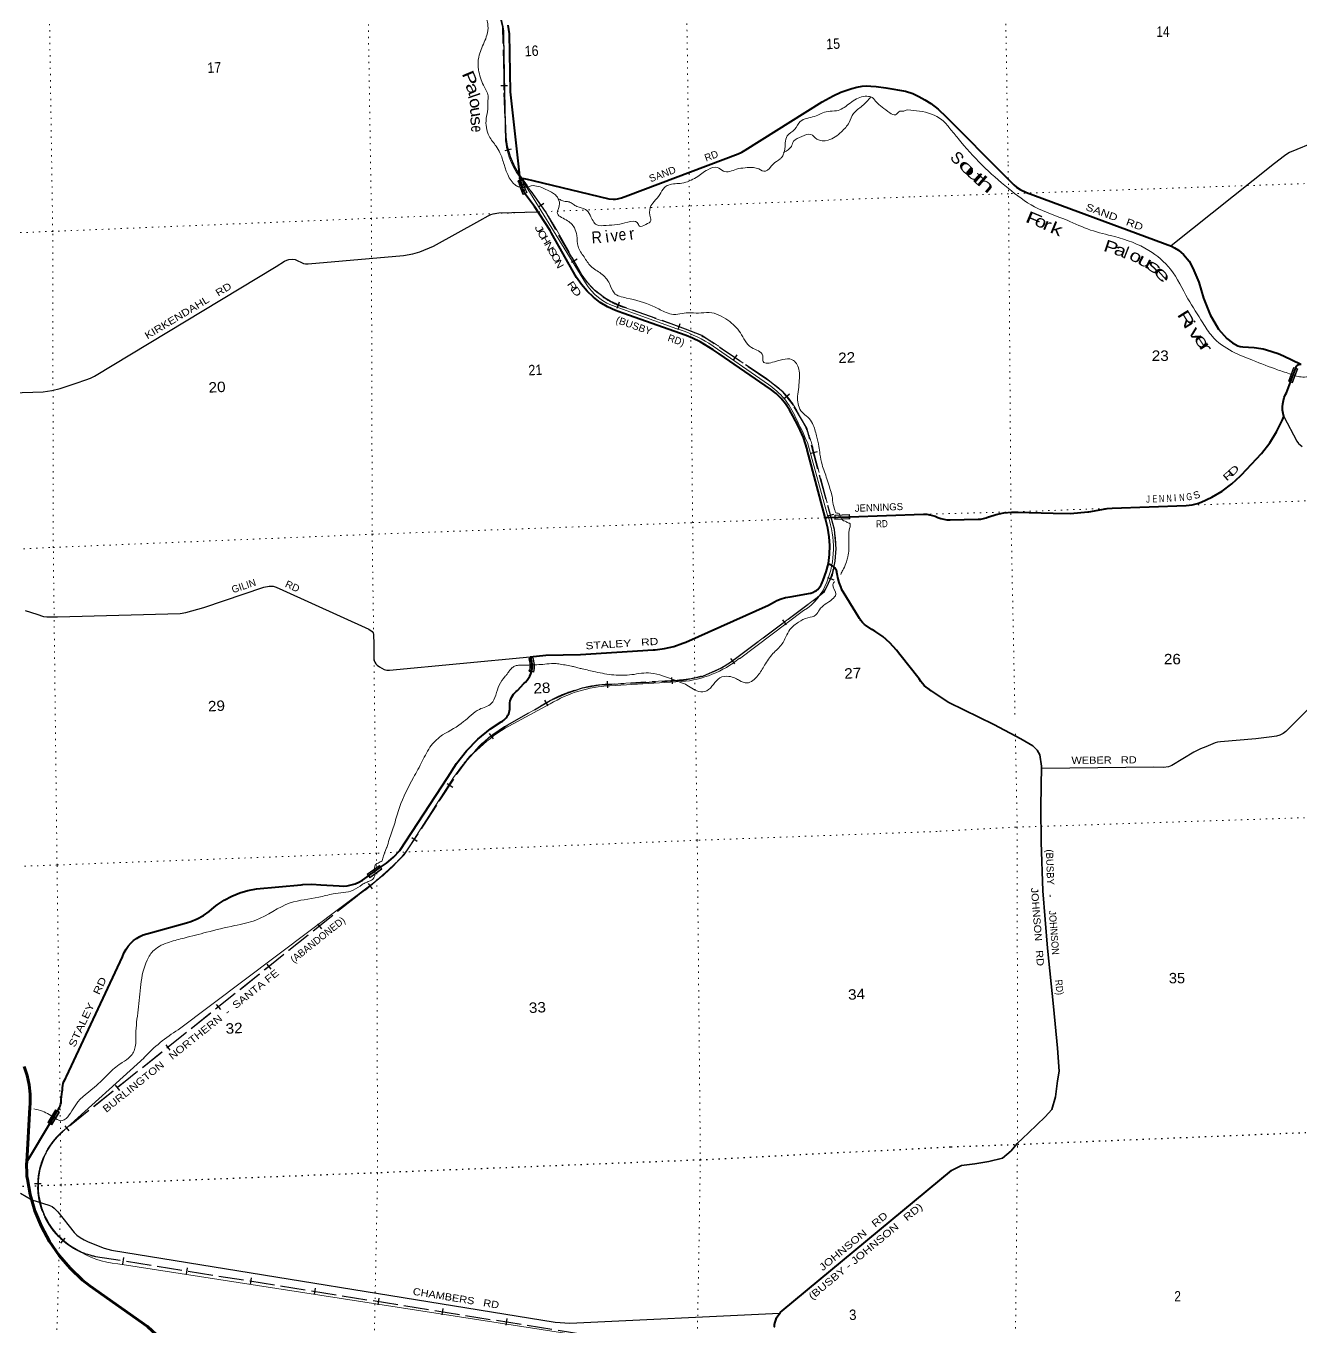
# Model space of a CAD drawing. Header units: feet. Extents: x 751810 to 1010326, y -353855 to -161247.
# Drawn here: x 960942 to 982381, y -295006 to -273133 of the extents above; entities that cross this region are included whole.
import ezdxf
from ezdxf.enums import TextEntityAlignment as Align

# ---------------------------------------------------------------- set-up
doc = ezdxf.new("R2010")
doc.units = ezdxf.units.FT
doc.header["$LTSCALE"] = 70
doc.header["$PDMODE"] = 32
doc.header["$PDSIZE"] = 35
doc.linetypes.add('DOTTED', pattern=[1.5, 0.3, -1.2])
doc.linetypes.add('LONG_DASHED', pattern=[7.5, 6, -1.5])
for name, color, linetype, lineweight in [('20', 7, 'Continuous', 70), ('26', 7, 'Continuous', 40), ('29', 7, 'Continuous', 25), ('34', 7, 'Continuous', 25), ('39', 7, 'Continuous', 13), ('6', 7, 'DOTTED', 25), ('61', 7, 'Continuous', 13), ('63', 7, 'Continuous', 25), ('7', 7, 'DOTTED', 13)]:
    doc.layers.add(name, color=color, linetype=linetype, lineweight=lineweight)
for name, color, linetype in [('27', 7, 'Continuous'), ('30', 7, 'Continuous'), ('41', 7, 'Continuous')]:
    doc.layers.add(name, color=color, linetype=linetype)

msp = doc.modelspace()

# ---------------------------------------------------------------- linework, layer by layer
at = {"layer": '20'}
for points in [[(960954.29, -292230.96), (961005.63, -291310.54), (961009.85, -291254.14), (961010.47, -291094.17), (960994.36, -290935.02), (960961.7, -290778.42), (960912.85, -290626.09)], [(963355.4, -295341.8), (962987.06, -294996.58), (962013.22, -294313.22), (961893.62, -294216.75), (961686.33, -294020.04), (961500.74, -293802.75), (961338.88, -293567.24), (961202.53, -293316.11), (961093.17, -293052.09), (961012.01, -292778.1), (960964.57, -292522.12), (960959.92, -292497.02), (960957.78, -292472.12), (960953.6, -292423.35), (960952.28, -292267.04), (960954.29, -292230.96)]]:
    msp.add_lwpolyline(points, dxfattribs=at)
at = {"layer": '26'}
for p, q in [((969422.18, -283737.01), (969422.26, -283737)), ((969422.26, -283737), (969422.25, -283736.98))]:
    msp.add_line(p, q, dxfattribs=at)
for points in [[(969253.57, -275700.38), (969245.98, -275649.6), (969242.31, -275625.09), (969239.54, -275599.6), (969091.44, -274237.17), (969072.58, -273264.35), (969050.13, -273117.93)], [(969253.57, -275700.38), (969288.9, -275696.12), (969315.18, -275698.84), (969369.55, -275707), (969466.05, -275728.76), (970743.7, -276037.48), (970813.11, -276046.12), (970852.98, -276044.31), (970885.49, -276039.09), (970956.29, -276022.55), (971064.21, -275983.85), (972914.71, -275283.75), (972976.18, -275255.43), (973033.38, -275219.49), (974330.88, -274408.31), (974516.73, -274304.75), (974640.84, -274247.13), (974729.65, -274214.48), (974827.52, -274183.66), (974910.89, -274161.89), (975005.13, -274145.57), (975078.88, -274140.58), (975146.5, -274141.94), (975236.77, -274149.95), (975400.87, -274171.26), (975732.3, -274230.01)], [(975732.3, -274230.01), (975853.47, -274270.07), (975954.04, -274315.21), (976054.39, -274371.5), (976154.83, -274436.25), (976280.65, -274530.89), (976414.6, -274659.48), (977404.75, -275656.91), (977552.4, -275805.46), (977596.59, -275840.41), (977661.76, -275883.88), (977765.31, -275932.19), (980201.94, -276836.15), (980255.64, -276861.94), (980320.81, -276901.79), (980367.87, -276938.01), (980405.21, -276975.18), (980498.2, -277086.53), (980564.92, -277201.66), (980665.1, -277439.77), (980744.14, -277708.55), (980855.36, -277986.5), (980991.58, -278229.66), (981133.46, -278386.39), (981227.67, -278459.44), (981320.35, -278509.81), (981360.71, -278521.03), (981405.06, -278528.27), (981596.53, -278540.54), (981705.54, -278553.63), (981746.26, -278562.69), (981803.29, -278578.98), (981998.78, -278640.56), (982089.28, -278676.79), (982379.36, -278816.47)], [(969258.7, -275732.37), (969257.46, -275726.38), (969253.57, -275700.38)], [(969339.59, -275967.05), (969314.16, -275911.22), (969293.47, -275856.64), (969277.49, -275806.76), (969258.7, -275732.37)], [(974377.52, -281397.98), (974078.62, -280259.58), (974076, -280249.21), (974015.07, -280053.92), (973934.06, -279866.07), (973833.86, -279687.72), (973780.65, -279586.65), (973714.72, -279487.57), (973638.78, -279395.93), (973553.69, -279312.72), (973460.36, -279238.87), (972597.48, -278646.75), (972498.78, -278577.17), (972277.56, -278445.41), (972146.92, -278382.39), (972043.78, -278337.51), (970978.31, -277962.57), (970854.03, -277917.86), (970722.82, -277855.24), (970598.87, -277779.25), (970483.54, -277690.73), (970378.1, -277590.63), (970283.71, -277480.06), (970201.38, -277360.23), (969779.32, -276613.81), (969755.12, -276571.24), (969494.45, -276168.7), (969474.95, -276145.81), (969339.96, -275966.87)], [(982205.67, -279119.2), (982308.24, -278851.1), (982317.62, -278838.59), (982332.74, -278828.94), (982354.3, -278820.71), (982379.36, -278816.47), (982382.98, -278817.07)], [(976035.74, -281341.62), (976088.87, -281342.91), (976137.08, -281349.16), (976184.38, -281360.41), (976230.24, -281376.55), (976274.16, -281397.4), (976323.73, -281414.71), (976374.84, -281426.74), (976426.93, -281433.36), (976433.87, -281433.65), (976459.03, -281434.72), (976483.87, -281434.21), (976951.72, -281424.57), (976996.94, -281422.27), (977041.66, -281415.26), (977085.41, -281403.61), (977127.7, -281387.45), (977135.08, -281384.1), (977257.67, -281345.07), (977383.66, -281319.07), (977511.69, -281306.38), (977606.28, -281305.63), (978215.24, -281323.07), (978507.2, -281327.32), (978798.01, -281301.03), (978814.76, -281298.58), (979033.59, -281259.53), (979120.65, -281245.08), (979206.16, -281239.83), (980453.26, -281194.75), (980548.97, -281181.82), (980642.8, -281158.96), (980700.16, -281139.69), (980882.42, -281055.35), (981054.87, -280952.42), (981215.62, -280832.03), (981362.9, -280695.5), (981379.93, -280677.74), (981719.18, -280318.03), (981855.17, -280142.85), (981972.11, -279954.42), (982068.71, -279754.8), (982091.81, -279697.6), (982079.27, -279645.18), (982072.27, -279591.75), (982070.9, -279537.87), (982075.16, -279484.15), (982085.02, -279431.16), (982100.37, -279379.5), (982121.03, -279329.72), (982136.63, -279299.66), (982205.67, -279119.2)], [(969422.26, -283737), (969684.13, -283708.17), (970268.71, -283699.87), (971487.19, -283622.49), (971522.52, -283620.32), (971680.67, -283600.38), (971835.87, -283564.03), (971986.41, -283511.65), (972039.87, -283491.18), (973430.02, -282870.45), (973530.94, -282812.41), (973567.64, -282793.77), (973640.33, -282763.88), (973715.75, -282741.75), (973793.06, -282727.62), (974135.75, -282667), (974139.15, -282666.24), (974165.05, -282658.88), (974190.03, -282648.86), (974213.84, -282636.28), (974236.19, -282621.27), (974256.86, -282604.02), (974275.61, -282584.69), (974292.24, -282563.52), (974306.56, -282540.72), (974318.42, -282516.55), (974347.39, -282452.56), (974398.4, -282312.08), (974434.43, -282167.03), (974455.11, -282019.01), (974460.2, -281869.64), (974449.66, -281720.55), (974423.58, -281573.39), (974377.52, -281397.98)], [(974377.52, -281397.98), (974409.76, -281396.88), (974790.85, -281383.91), (976035.74, -281341.62)], [(976162.38, -284309.65), (976112.11, -284273.65), (976079.4, -284249.33), (976045.75, -284220.34), (976016.78, -284188.54), (975990.61, -284154.87), (975961.52, -284111.45), (975635.99, -283698.51), (975578.4, -283624.49), (975469.28, -283505.96), (975348.37, -283399.48), (975216.99, -283306.23), (975164.23, -283277.64), (975056.67, -283208.17), (975039.14, -283193.51), (975007.95, -283162.91), (974980.13, -283129.21), (974972.56, -283117.8), (974955.91, -283092.68), (974940.83, -283067.8), (974657.11, -282599.67), (974646.71, -282575.94), (974615.98, -282490.59), (974594.34, -282402.49), (974587.31, -282371.74), (974581.57, -282346.66), (974578.87, -282321.74), (974575.22, -282305.65), (974569.45, -282288.68), (974561.94, -282272.41), (974552.77, -282257.02), (974542.04, -282242.66), (974529.87, -282229.51), (974516.39, -282217.7), (974501.75, -282207.37), (974486.11, -282198.62), (974469.64, -282191.56), (974452.53, -282186.25), (974434.95, -282182.77)], [(969441.07, -283987.09), (969451.46, -283939.58), (969454.28, -283868.06), (969446.76, -283812.53), (969422.26, -283737)], [(966919.13, -287264.71), (967002.63, -287205.79), (967119.7, -287106.82), (967225.78, -286996.16), (968036.49, -285761.02), (968181.69, -285532.5), (968350.84, -285319.19), (968541.37, -285124.73), (968751.18, -284951.26), (968932.25, -284829.73), (968952.97, -284818.56), (968975.58, -284803.36), (968996.48, -284785.88), (969015.44, -284766.31), (969032.25, -284744.86), (969046.72, -284721.77), (969058.7, -284697.3), (969068.06, -284671.71), (969074.69, -284645.28), (969078.53, -284618.31), (969078.61, -284616.08), (969079.52, -284590.99), (969077.65, -284566.08), (969077.2, -284542.64), (969079.88, -284511.46), (969085.8, -284480.73), (969094.9, -284450.79), (969107.08, -284421.96), (969122.21, -284394.57), (969140.12, -284368.91), (969160.61, -284345.25), (969183.46, -284323.87), (969208.42, -284305), (969315.38, -284189.09), (969341.53, -284164.61), (969368.68, -284133.68), (969392.45, -284100.09), (969412.58, -284064.19), (969428.84, -284026.39), (969441.07, -283987.09)], [(961468.62, -291373.13), (961341.02, -291585.95), (961473.37, -291365.51), (961490.09, -291342.79), (961504.34, -291318.45), (961515.96, -291292.75), (961524.84, -291265.97), (961530.87, -291238.42), (961533.98, -291210.38), (961534.15, -291182.18), (961551.37, -291047.16), (961554.57, -291022.07), (961554.96, -290997.16), (961555.22, -290984.27), (961559.67, -290948.96), (961567.78, -290914.3), (961579.48, -290880.69), (961594.62, -290848.47), (961597.92, -290843.02), (961613.01, -290818.09), (961624.71, -290793.02), (962562.07, -288785.05), (962568.62, -288766.44), (962593.73, -288708.2), (962624.79, -288652.9), (962661.46, -288601.15), (962703.34, -288553.52), (962749.97, -288510.53), (962800.83, -288472.65), (962855.38, -288440.29), (962913.01, -288413.81), (962973.09, -288393.5), (963034.97, -288379.58), (963638.05, -288213.37), (963715.52, -288188.84), (963822.53, -288144.14), (963924.29, -288088.51), (964019.67, -288022.54), (964107.63, -287946.96), (964155.82, -287908.81), (964275.23, -287828.01), (964402.43, -287760.13), (964536.03, -287705.92), (964674.56, -287665.98), (964816.51, -287640.73), (965568.94, -287569.92), (965599.21, -287566.73), (965750, -287560.41), (965900.63, -287569.89), (966209.22, -287591.12), (966274.38, -287592.51), (966342.58, -287586.99), (966409.83, -287574.37), (966475.39, -287554.79), (966538.55, -287528.47), (966598.61, -287495.69), (966919.13, -287264.71)], [(960954.29, -292230.96), (960981.71, -292185.23), (961341.02, -291585.95)], [(973525.29, -295007.45), (973525.47, -295002.32), (973529.07, -294963.85), (973536.68, -294925.96), (973548.2, -294889.08), (973563.52, -294853.61), (973582.46, -294819.93), (973604.82, -294788.41), (973630.35, -294759.41), (973658.77, -294733.23), (976506.45, -292373.84)]]:
    msp.add_lwpolyline(points, dxfattribs=at)
at = {"layer": '26', "lineweight": 35}
msp.add_lwpolyline([(976506.45, -292373.84), (976670.7, -292292.36), (976894.54, -292263.86), (977129.95, -292224.78), (977362.58, -292169.76), (977507.42, -292042.49), (977610.31, -291921.21), (977796.93, -291741.79), (978077.91, -291473.61), (978192.66, -291347.75), (978255.12, -291135.94), (978288.89, -290869.23), (978315.31, -290703.3), (978287.37, -290320.94), (978222.29, -289616.93), (978116.27, -288639.63), (978040.82, -287670.94), (978012.8, -286856.72), (978008.94, -286258.3), (978019.29, -285576.87), (977992.42, -285389.3), (977942.34, -285305.48), (977874.59, -285234.09), (977672.17, -285118.98), (977216.44, -284875.03), (976457.42, -284508.63), (976162.38, -284309.65)], dxfattribs=at)
at = {"layer": '29'}
for points in [[(991629.57, -264954.07), (991533.72, -265091.05), (991518.69, -265125.23), (991506.43, -265172.75), (991501.33, -265349.02), (991464.5, -267230.99), (991448.98, -267322.35), (991424.39, -267387.98), (991357.12, -267526.46), (991217.36, -267737.58), (991153.84, -267817.28), (991055.87, -267915.8), (982875.79, -274950.16), (982827.16, -274989.71), (982653.21, -275071.48), (982187.32, -275261.19), (982160.38, -275276.82), (982101.7, -275313.54), (981937.77, -275443.89), (980198.87, -276827.22)], [(955613.57, -279464.86), (961228.2, -279281.92), (961373.65, -279261.83), (961518.52, -279226.21), (961785.26, -279137.61), (961947.09, -279082.52), (962026.73, -279054.62), (962094.43, -279018.76), (965151.33, -277176.42), (965288.14, -277086.19), (965325.98, -277068.26), (965362.55, -277058.43), (965415.58, -277050.33), (965467.34, -277058.3), (965610.7, -277126.04), (965644.55, -277132.02), (965684.78, -277129.24), (967291.32, -276991.41), (967448.48, -276964.67), (967563.97, -276928.8), (967795.51, -276831.6), (968572.16, -276402.87), (968712.82, -276323.14), (968758.62, -276301.22), (968798.44, -276289.27), (968894.02, -276275.32), (969551.18, -276256.3)], [(982091.81, -279697.6), (982313.42, -280115.48), (982342.11, -280149.67), (982366.71, -280174.28), (982399.5, -280201.62)], [(960930.29, -282958.67), (961121.68, -283019.66), (961238.64, -283059.05), (961292.31, -283065.61), (961471.01, -283069.18), (963534.44, -283011.24), (963628.17, -282995.39), (963931.12, -282909.08), (964942.57, -282569.29), (965031.79, -282549), (965099.49, -282549), (965151.26, -282568.93), (965261.7, -282616.24), (966706.23, -283272.21), (966760.12, -283312.1), (966778.04, -283336.01), (966786, -283363.9), (966789.98, -283527.28), (966789.98, -283770.35), (966797.95, -283800.24), (966810.16, -283829.42), (966825.82, -283858.02), (966847.73, -283879.93), (966888, -283907.76), (966965.2, -283953.65), (967007.02, -283963.61), (967056.99, -283961.79), (969422.26, -283737)], [(982818.99, -284299.51), (982127.87, -284992.69), (982079.76, -285026.56), (982025.11, -285053.91), (981967.72, -285070.31), (981889.66, -285082.81), (981622.61, -285118.39), (981027.14, -285166.68), (980975.72, -285171.49), (980937.46, -285185.16), (980782.63, -285251.12), (980694.25, -285286.34), (980580.66, -285343.39), (980210.55, -285565.25), (980153.73, -285589.12), (980071.18, -285600.8), (979905.27, -285595.75), (978024.64, -285614.24)], [(960850.29, -292754.31), (961038.34, -292866.99)], [(961038.34, -292866.99), (961325.3, -292957.25), (961381.05, -292983.15), (961412.91, -293009.05), (961474.83, -293072.9), (961753.44, -293415.82), (961797.2, -293463.32), (961854.95, -293503.17), (961922.65, -293543.02), (961987.36, -293572.82), (962257.16, -293678.5), (962381.06, -293714.27), (969839.53, -294923.75), (970084.83, -294941.02), (973611.27, -294772.59)]]:
    msp.add_lwpolyline(points, dxfattribs=at)
at = {"layer": '29', "linetype": 'DOTTED', "lineweight": 100}
msp.add_arc((970120.55, -275565.95), 878.81, 187.86221, 206.02662, dxfattribs=at)
at = {"layer": '34', "lineweight": 13}
for p, q in [((968979.27, -273297.43), (969003.52, -274889.36)), ((969292.61, -275732.74), (970307.38, -277377.89)), ((970785.52, -277828.91), (971886.53, -278221.67)), ((972423.65, -278465.72), (973426.87, -279161.23)), ((974080.32, -280136.29), (974427.78, -281379.31)), ((974015.61, -282960.62), (972937.11, -283770.2)), ((971966.17, -284156.16), (970758.95, -284225.13)), ((969757.07, -284531.85), (968999.79, -284936.34)), ((968128.99, -285766.67), (967381.01, -286944.13)), ((966830.17, -287503.99), (963502.97, -290010.28)), ((962926.78, -290478.65), (961577.73, -291705.56)), ((962484.88, -293943.04), (972276.35, -295463.43))]:
    msp.add_line(p, q, dxfattribs=at)
at = {"layer": '34', "linetype": 'LONG_DASHED', "lineweight": 13}
for p, q in [((969259.21, -275668.85), (969575.43, -276110.03)), ((969866.37, -276564.59), (970288.43, -277311.01)), ((971011.5, -277868.24), (972076.97, -278243.18)), ((972654.06, -278564.3), (973516.94, -279156.42)), ((974175.34, -280234.18), (974520.3, -281547.99)), ((974290.37, -282706.97), (972803.31, -283818.16)), ((971889.68, -284130.32), (970680.92, -284201.18)), ((968120.09, -285815.89), (967309.38, -287051.03)), ((966506.76, -287757.82), (961553.58, -291719.09)), ((962112.03, -293823.65), (972296.2, -295447.67))]:
    msp.add_line(p, q, dxfattribs=at)
for points in [[(968972.58, -273264.92), (968978.25, -274258), (968998.72, -274771.65)], [(969561.92, -284589.76), (968987.98, -284912.76), (968806.91, -285034.29)]]:
    msp.add_lwpolyline(points, dxfattribs=at)
at = {"layer": '34', "lineweight": 13}
for centre, radius, start, end in [((967958.88, -273309.37), 1020.47, 0.67062, 67.61725), ((970211.12, -274946.66), 1208.96, 177.28337, 220.55755), ((971180.74, -276930.97), 981.07, 207.09999, 246.2437), ((971042.55, -280792.25), 2705.59, 59.30527, 71.82374), ((972744.05, -280184.45), 1230.13, 22.50745, 56.28376), ((969896.57, -281855.45), 4523.19, 22.33844, 28.26416), ((972955.65, -281907.58), 1563.44, 338.33789, 19.67036), ((973508.14, -282148.49), 959.38, 301.93958, 339.48109), ((971812.23, -282371.44), 1791.35, 274.92994, 308.97298), ((970854.1, -286325.59), 2102.61, 92.59381, 121.44955), ((970571.68, -287456.62), 2970.3, 121.95153, 145.32284), ((965299.72, -285454.8), 2559.27, 306.72889, 324.41325), ((964913.94, -292342.86), 2726.13, 121.16949, 136.85817), ((962356.88, -292628.02), 1206.24, 130.11072, 183.46042), ((962368.94, -292628.78), 1218.23, 183.39041, 241.24606), ((962581.62, -292550.4), 1395.99, 235.20058, 266.02632)]:
    msp.add_arc(centre, radius, start, end, dxfattribs=at)
at = {"layer": '34', "linetype": 'LONG_DASHED', "lineweight": 13}
for centre, radius, start, end in [((967633.17, -273410.09), 1346.77, 5.78159, 47.65039), ((970481.68, -274827.5), 1484.01, 177.84292, 214.53698), ((965784.32, -278856.89), 4681.64, 29.31301, 35.92539), ((971385.8, -276634.73), 1288.96, 211.48888, 252.93955), ((971131.18, -280621.86), 2559.9, 53.41028, 68.22328), ((972802.42, -280166.18), 1237.02, 24.88568, 54.6438), ((972182.38, -280732.87), 2054.41, 14.01444, 32.32806), ((973032.58, -281895.74), 1527.86, 334.22849, 13.04739), ((973935.86, -282301.11), 538.88, 311.13623, 331.28414), ((971828.1, -282456.98), 1674.47, 272.10775, 305.61977), ((970857.76, -286515.91), 2321.48, 94.3687, 123.93108), ((970301.34, -287039.69), 2500.88, 126.58501, 150.55208), ((963073.78, -283050.26), 5826.35, 306.10135, 316.63316), ((962350.04, -292634.12), 1213.11, 131.03669, 258.68539)]:
    msp.add_arc(centre, radius, start, end, dxfattribs=at)
at = {"layer": '39'}
for p, q in [((975772.22, -274544.66), (975745, -274549.05)), ((973678.97, -275262.09), (973678.19, -275262.7))]:
    msp.add_line(p, q, dxfattribs=at)
for points in [[(969471.25, -275815.05), (969216.23, -275828.91), (968979.78, -275461.01), (968911.91, -275263.01), (968848.41, -275155.38), (968729.66, -274986.03), (968681, -274686.45), (968705.71, -274532.26), (968707.81, -274409.37), (968710.78, -274304.55), (968635.95, -274129.03), (968553.14, -273871.37), (968554.68, -273653.89), (968647.22, -273405.82), (968691.73, -273286.9), (968710.13, -273126.98), (968682.72, -273017.6), (968471.97, -272816.49), (968428.47, -272748.15), (968326.86, -272642.37), (968061.8, -272482.15), (967834.62, -272398.59), (967684.4, -272285.11), (967409.99, -272139.43), (967164.73, -272014.48), (967119.67, -271914.01), (967056.94, -271822.45), (966947.83, -271644.57), (966803.3, -271482.51), (966661.8, -271300.17), (966554.99, -271128.22), (966401.66, -270950.49), (966345.37, -270784.13), (966295.09, -270617.49), (966287.1, -270535.34), (966278.14, -270433.12), (966287.73, -270132.72), (966263.46, -269880.26), (966180.48, -269536.05), (966182.38, -269159.53), (966190, -268901.5), (966113.17, -268601.27), (966103.13, -268352.15), (966026.59, -268057.95), (965906.67, -267739.69), (965749.55, -267358.83), (965635.03, -267110.76), (965585.76, -266806.63), (965605.07, -266525.42), (965640.01, -266299.29), (965640.95, -266064.93)], [(975745, -274549.05), (975684.76, -274563.24), (975636.63, -274565.58), (975563.14, -274625.51), (975467.04, -274591.94), (975337.84, -274497.58), (975226.4, -274396.31), (975148.5, -274323.6), (975142.39, -274321.89), (975107.91, -274315.51), (974993.69, -274323.08), (974774.6, -274448.47), (974570.79, -274557.02), (974428.59, -274567.96), (974201.45, -274651.48), (973962.47, -274739.59), (973868.22, -274868.98), (973741, -274981.86), (973708.43, -275098.18), (973676.02, -275301.06), (973657.33, -275330.15), (973622.88, -275366.04), (973504.52, -275454.33), (973377.6, -275573.23), (973263.25, -275536.52)], [(975148.02, -274323.32), (975003.07, -274475.61), (974858.49, -274603.42), (974783.35, -274754.02), (974654.26, -274911.27), (974427.93, -275053.12), (974240.05, -275034.08), (974139.81, -274956.42), (973988.65, -274989.94), (973849.85, -275071.17), (973811.81, -275157.57), (973687.6, -275257.49)], [(975772.22, -274544.66), (975965.63, -274564.21), (976344, -274710.2), (976477.95, -274855.1), (976615.63, -275024.96), (977018.13, -275470.02), (977458.99, -275861.44), (977901.15, -276172.33), (978446.89, -276399.19), (978843.93, -276562.71), (979249.23, -276673.63), (979825.26, -276905.5), (980187.33, -277223.15), (980481.16, -277720.21), (980731.7, -278124.17), (980887.83, -278348.24), (981225.74, -278604.33), (981568.08, -278753.62), (981989.05, -278912.3), (982213.76, -278987.95)], [(973263.25, -275536.52), (973177.23, -275513.85), (973034.76, -275516.63), (972886.65, -275539.64), (972774.99, -275578.02), (972670.48, -275572.01), (972568.87, -275509.63), (972405.04, -275549.03), (972212.85, -275677.49), (971971.86, -275774.72), (971743.65, -275807.33), (971676.22, -275848.87), (971602.27, -275966.98), (971502.23, -276085.6), (971439.92, -276183.36), (971441.38, -276358.33), (971448.27, -276402.45), (971363.25, -276468.47), (971259.5, -276500.67), (971220.1, -276437.07), (971061.41, -276432.12), (970885.49, -276469.75), (970697.09, -276485.49), (970538.28, -276474.51), (970428.74, -276315.73), (970348.49, -276216.72), (970204.98, -276167.22), (970141.98, -276128.22), (970075, -276091.31), (970046.78, -276085.83), (969966.2, -276071.31), (969907.44, -276044.29), (969886.38, -276036.84)], [(969796.83, -275936.6), (969712.69, -275894.89), (969585.26, -275836.89), (969469.26, -275814.92)], [(969796.83, -275936.6), (969857.61, -275987.99), (969910.99, -276094.09), (969888.74, -276215.96), (969875.12, -276266.94), (970023.92, -276392.56), (970163.18, -276528.71), (970203.39, -276653.57), (970226.56, -276841.67), (970325.35, -277014.01), (970439.51, -277171.51), (970610.28, -277294.05), (970755.2, -277464.14), (970831.16, -277621.48), (971040.28, -277705.92), (971483.15, -277843.41), (971680.73, -277938.48), (971797.28, -277979.11), (972081.49, -277953.21), (972252.64, -277958.98), (972431.13, -277950.29), (972744.97, -278079.97), (972954.19, -278291.22), (973143.01, -278537.69), (973330.7, -278677.52), (973339.47, -278775.73), (973526.56, -278778.71), (973847.06, -278755.07), (973944.04, -278931.52), (973945.7, -279090.47), (973931.02, -279244.17), (973916.24, -279395.86), (973933.9, -279511.75), (973991.68, -279625.7), (974086.1, -279707.66), (974169.86, -279818.33), (974234.01, -280022.55), (974274.74, -280199.72), (974293.08, -280329.67), (974327.8, -280507.14), (974409.74, -280746.73), (974450.34, -280879.62), (974488.35, -281000.57), (974511.39, -281144.38), (974541.67, -281271.74), (974559, -281317.56)], [(982213.76, -278987.95), (982303.84, -279018.27), (982526.99, -279026.74), (982745.64, -278960.92), (983224.39, -278868.11), (983497.32, -278804.46), (983714.31, -278630.03), (983878.97, -278630.44), (984239.88, -278734.83), (984652.63, -278769.03), (984998.8, -278793.43), (985319.31, -278830.78), (985451.02, -278866.53), (985799.94, -278912.97), (986215.18, -278961.18), (986557, -278975.66), (986846.54, -278987.91), (987158.98, -278786.08), (987404.19, -278614.71), (987556.92, -278559.19), (987680.32, -278526.8), (987837.42, -278541.56), (988050.89, -278560.43), (988201.98, -278575.4), (988393.78, -278725.8), (988571.44, -278814.32), (988712.21, -278761.21), (988841.36, -278601.86), (988885.55, -278517.64)], [(974559, -281317.56), (974576.43, -281321.47), (974615.07, -281331.13), (974622.8, -281350.45)], [(974714.05, -281456.69), (974690.43, -281450.93), (974673.04, -281437.4), (974622.8, -281350.44)], [(974714.05, -281456.69), (974738.09, -281467.51), (974765.13, -281486.32), (974789.49, -281491.18), (974791.85, -281581.65), (974778.28, -281799.71), (974760.62, -282058.23), (974736.43, -282139.93), (974689.92, -282258.94), (974677.04, -282283.72), (974642.29, -282352.11)], [(974539.17, -282470.41), (974509.72, -282523.36), (974559.9, -282687.99), (974499.6, -282771.44), (974283.04, -282949.05), (974224.85, -283034.42), (974088.42, -283081.31), (973933.18, -283155.29), (973786.49, -283281.19), (973653.55, -283525.19), (973502.5, -283685.52), (973361.11, -283879.6), (973248.94, -284054.15), (973063.95, -284177.89), (972939.38, -284137.65), (972869.15, -284098.79), (972761.11, -284067.81), (972609.47, -284091.29), (972388.83, -284309.36), (972254.66, -284319.91), (972139.53, -284267.13), (972029.32, -284200.11)], [(968998.38, -284066.39), (969015.22, -284050.39), (969046.8, -284007.17), (969083.37, -283957.31), (969131.57, -283910.77), (969184.76, -283885.84), (969262.88, -283879.19), (969362.61, -283877.52), (969492.26, -283872.54)], [(970295.23, -283940.05), (970261.84, -283932.38), (970185.38, -283914.09), (970112.25, -283894.15), (970005.87, -283875.86), (969899.49, -283857.58), (969814.72, -283852.59), (969665.13, -283862.57), (969532.15, -283870.88), (969492.26, -283872.54)], [(968998.38, -284066.39), (968898.43, -284213.39), (968764.78, -284525.86), (968566.4, -284622.07), (968300.96, -284828.23), (967947.77, -285048.71)], [(972029.32, -284200.11), (971646.94, -284057.58), (971449.68, -284010.81), (971127.38, -284038.56), (970826.06, -284043.15), (970520.02, -283991.61), (970295.23, -283940.05)], [(967947.77, -285048.71), (967757.48, -285229.07), (967605.45, -285494.13), (967457.83, -285767.02), (967222.91, -286271.63), (967135.93, -286551.63), (967091.91, -286680.59), (967008.08, -286942.33), (967001.03, -286962.81), (966954.71, -287085.84), (966929.22, -287168.05)], [(966929.22, -287168.05), (966898.9, -287188.07), (966864.83, -287208.02), (966824.11, -287227.96), (966809.98, -287252.07), (966803.33, -287286.97), (966810.81, -287390.02)], [(966596.31, -287567.46), (966662.88, -287532.14), (966731.03, -287503.88), (966792.53, -287457.34), (966808.32, -287409.14), (966810.81, -287390.02)], [(966596.31, -287567.46), (966443.58, -287661.45), (966107.14, -287724.91), (965864.6, -287780.99), (965384.76, -287876.8), (964805.75, -288166.64), (964450.36, -288258.41), (963979.32, -288369.89), (963604.06, -288466.64), (963354.09, -288535.17), (963095.28, -288670.54), (962976.89, -288841.37), (962871.88, -289247.06), (962826.28, -289676.03), (962789.84, -290086.44), (962779.78, -290294.26), (962695.4, -290461.42), (962561.38, -290558.52), (962356.18, -290721.49), (962131.63, -290941.76), (961777.67, -291270.98), (961582.75, -291522.02), (961553.25, -291535.53), (961438.17, -291503.82)], [(961438.17, -291503.82), (961220, -291378.62), (961073.81, -291339.29)]]:
    msp.add_spline(points, degree=3, dxfattribs=at)
at = {"layer": '6'}
msp.add_line((976488.73, -291982.82), (976454.18, -291984.65), dxfattribs=at)
for points in [[(982998.56, -291720.08), (982988.66, -291720.31), (977564.67, -291943.14), (976489.75, -291982.49)], [(976489.75, -291982.49), (972281.86, -292199.42), (966854.58, -292415.05), (961533.39, -292621.5), (956083.66, -292830.17), (950631.69, -292992.66), (945184.8, -293177.03), (945003.74, -293194.68)]]:
    msp.add_lwpolyline(points, dxfattribs=at)
at = {"layer": '61'}
for p, q in [((969222.79, -275736.45), (969297.02, -275725.76)), ((969232.23, -275743.16), (969290.72, -275734.74)), ((969366.6, -275933.62), (969299.57, -275967.27)), ((969355.98, -275930), (969303.24, -275956.48)), ((982169.72, -279105.98), (982256.86, -278871.66)), ((982256.86, -278871.66), (982327.16, -278897.8)), ((974543.31, -281429.74), (974540.55, -281354.79)), ((974793.14, -281421.01), (974543.31, -281430.22)), ((969396.48, -283768.15), (969467, -283742.61)), ((969406.46, -283773.04), (969461.96, -283752.94)), ((969479.73, -283995.53), (969406.87, -283977.72)), ((969473.01, -283985.65), (969415.69, -283971.63)), ((966681.39, -287391.31), (966884.43, -287245.46)), ((966884.43, -287245.46), (966928.19, -287306.37)), ((961375.17, -291607.92), (961310.84, -291569.37)), ((961503.69, -291393.48), (961375.17, -291607.92))]:
    msp.add_line(p, q, dxfattribs=at)
for points in [[(982180, -279101.27), (982261.56, -278881.94), (982316.87, -278902.5), (982235.3, -279121.83)], [(974548.83, -281362.49), (974782.67, -281353.86), (974784.86, -281413.3), (974551.02, -281421.92)], [(966692.54, -287393.13), (966882.6, -287256.61), (966917.02, -287304.54), (966726.96, -287441.05)], [(961321.81, -291566.61), (961442.1, -291365.9), (961492.71, -291396.23), (961372.41, -291596.94)]]:
    msp.add_lwpolyline(points, close=True, dxfattribs=at)
for points in [[(982327.16, -278897.8), (982240.01, -279132.12), (982169.72, -279105.98)], [(974540.55, -281354.79), (974790.38, -281345.58), (974793.14, -281420.53)], [(966928.19, -287306.37), (966725.14, -287452.22), (966681.39, -287391.31)], [(961310.84, -291569.37), (961439.35, -291354.93), (961503.69, -291393.48)]]:
    msp.add_lwpolyline(points, dxfattribs=at)
for centre, radius, start, end in [((970120.54, -275565.95), 913.81, 190.79649, 206.02693), ((970120.54, -275565.95), 905.81, 191.28208, 205.53944), ((970120.54, -275565.95), 846.81, 191.49738, 205.46159), ((970120.54, -275565.95), 838.81, 191.04449, 206.0268), ((969053.69, -283888.94), 363.33, 345.83876, 19.20214), ((969053.69, -283888.94), 371.33, 347.13228, 18.18701), ((969053.69, -283888.94), 430.33, 347.01332, 18.42361), ((969053.69, -283888.94), 438.33, 345.83862, 19.38148)]:
    msp.add_arc(centre, radius, start, end, dxfattribs=at)
msp.add_ellipse((969290.28, -275647.39), major_axis=(185.92, 75.32), ratio=0.999938, start_param=3.71680358, end_param=4.72659664, dxfattribs=at)
for p in [(969232.23, -275743.16), (969415.69, -283971.63)]:
    msp.add_point(p, dxfattribs=at)
at = {"layer": '63'}
for p, q in [((968927.03, -274132.52), (969037.64, -274131.89)), ((969000.48, -275228.36), (969107.2, -275199.29)), ((969559.18, -276174.09), (969649.12, -276109.7)), ((970112.75, -277102.92), (970209.04, -277048.48)), ((970879.83, -277874.88), (970921.1, -277772.26)), ((971907.87, -278237.21), (971944.58, -278132.87)), ((972837.08, -278751.14), (972899.66, -278659.94)), ((973699.07, -279389.16), (973782.54, -279316.58)), ((974144.5, -280315.57), (974251.48, -280287.48)), ((974420.76, -281367.75), (974527.75, -281339.66)), ((974419.58, -282404.38), (974523.15, -282443.21)), ((973660.55, -283114.56), (973726.76, -283203.16)), ((972789.12, -283765.72), (972855.33, -283854.33)), ((971798.45, -284085.08), (971804.92, -284195.5)), ((970712.47, -284148.74), (970718.95, -284259.16)), ((969659.17, -284469), (969714.08, -284565.02)), ((968730.28, -285029.41), (968798.73, -285116.3)), ((968024.67, -285869.23), (968117.14, -285929.92)), ((967427.75, -286778.66), (967520.22, -286839.36)), ((966693.9, -287550.97), (966763.6, -287636.86)), ((965841.03, -288225.57), (965910.12, -288311.95)), ((964991.47, -288905), (965060.55, -288991.39)), ((964141.9, -289584.44), (964210.98, -289670.82)), ((963292.33, -290263.87), (963361.42, -290350.26)), ((962442.76, -290943.31), (962511.85, -291029.69)), ((961593.2, -291622.74), (961662.28, -291709.13)), ((961087.11, -292592.82), (961197.68, -292595.76)), ((961529.25, -293594.83), (961601.14, -293510.76)), ((962567.95, -293947.49), (962585.37, -293838.26)), ((963642.22, -294118.8), (963659.64, -294009.57)), ((964716.48, -294290.11), (964733.9, -294180.88)), ((965790.75, -294461.42), (965808.17, -294352.19)), ((966865.02, -294632.72), (966882.44, -294523.49)), ((967939.29, -294804.03), (967956.7, -294694.8)), ((969013.55, -294975.34), (969030.97, -294866.11))]:
    msp.add_line(p, q, dxfattribs=at)
at = {"layer": '63', "linetype": 'LONG_DASHED'}
for points in [[(966650.06, -287653.71), (967071.83, -287298.92), (967303.25, -287067.38), (967621.75, -286586.86), (968201.52, -285690.54), (968405.56, -285416.67), (968554.85, -285257.33), (968738.99, -285085.53), (969035.1, -284888.85), (969754.22, -284475.56), (970040.38, -284348.58), (970301.65, -284261.44), (970582.83, -284209.16), (971997.42, -284130.74), (972320.95, -284064.73), (972639.46, -283925.3), (972786.27, -283830.69), (972918.15, -283731.1), (974251.9, -282737.67), (974366.36, -282638.09), (974505.71, -282359.23), (974548.01, -282130.17), (974567.92, -281916.05), (974535.57, -281597.36), (974070.26, -279896.84), (973846.31, -279508.44), (973672.12, -279289.34), (973388.62, -279059.19), (972303.54, -278338.24), (972032.44, -278227.59), (970927.6, -277834.2), (970763.22, -277757.02), (970668.81, -277702.24), (970501.99, -277576.37), (970382.65, -277443.3), (970278.04, -277297.52), (970113.81, -277013.69), (969675.88, -276251.83), (969247.89, -275639.35), (969163.34, -275498.77), (969088.63, -275330.62), (969036.43, -275157.67), (969013.98, -275001.97), (968959.24, -273129.66)], [(966650.06, -287653.71), (966552.52, -287729.23), (966509.26, -287761.07), (961556.22, -291722.23), (961543.2, -291733.78), (961527.59, -291747.94), (961512.26, -291762.35), (961497.18, -291777.19), (961482.27, -291792.2), (961467.8, -291807.46), (961453.56, -291822.99), (961439.41, -291838.77), (961425.7, -291854.81), (961412.32, -291871.02), (961399.03, -291887.5), (961386.17, -291904.21), (961373.65, -291921.1), (961361.3, -291938.35), (961349.37, -291955.69), (961337.61, -291973.18), (961326.21, -291991.01), (961315.22, -292008.93), (961304.48, -292027.13), (961294.02, -292045.4), (961283.88, -292064.01), (961274.1, -292082.62), (961264.64, -292101.57), (961255.54, -292120.54), (961246.68, -292139.75), (961238.26, -292159.05), (961230.18, -292178.53), (961222.35, -292198.08), (961214.95, -292217.9), (961207.81, -292237.81), (961201.09, -292257.79), (961194.64, -292277.86), (961188.69, -292298.1), (961183, -292318.44), (961177.64, -292338.78), (961172.64, -292359.28), (961168.06, -292379.87), (961163.82, -292400.65), (961159.84, -292421.32), (961156.37, -292442.16), (961153.25, -292463.02), (961150.37, -292483.97), (961147.93, -292504.8), (961145.91, -292525.93), (961144.15, -292546.94), (961142.9, -292567.98), (961141.83, -292589.01), (961141.27, -292610.2), (961141.05, -292631.24), (961141.17, -292652.27), (961141.63, -292673.46), (961142.6, -292694.5), (961143.75, -292715.54), (961145.42, -292736.57), (961147.33, -292757.7), (961149.67, -292778.55), (961152.44, -292799.51), (961155.47, -292820.39), (961158.84, -292841.23), (961162.73, -292861.93), (961166.86, -292882.73), (961171.35, -292903.34), (961176.25, -292923.86), (961181.5, -292944.23), (961187.1, -292964.6), (961192.94, -292984.86), (961199.31, -293004.96), (961205.93, -293024.98), (961212.98, -293044.93), (961220.28, -293064.77), (961228.01, -293084.37), (961236.01, -293103.88), (961244.34, -293123.22), (961253.1, -293142.47), (961262.12, -293161.48), (961271.48, -293180.48), (961281.17, -293199.13), (961291.22, -293217.8), (961301.6, -293236.12), (961312.25, -293254.36), (961323.16, -293272.34), (961334.47, -293290.22), (961346.14, -293307.77), (961357.99, -293325.17), (961370.25, -293342.46), (961382.7, -293359.43), (961395.47, -293376.2), (961408.69, -293392.73), (961421.99, -293409.02), (961435.63, -293425.11), (961449.69, -293440.96), (961463.86, -293456.57), (961478.27, -293471.89), (961493.11, -293486.98), (961508.12, -293501.89), (961523.38, -293516.36), (961538.91, -293530.6)], [(961538.91, -293530.6), (961554.69, -293544.75), (961570.72, -293558.45), (961586.94, -293571.83), (961603.41, -293585.13), (961620.13, -293597.99), (961637.02, -293610.51), (961654.27, -293622.85), (961671.6, -293634.79), (961689.1, -293646.54), (961706.93, -293657.95), (961724.85, -293668.94), (961743.04, -293679.67), (961761.32, -293690.14), (961779.92, -293700.28), (961798.54, -293710.06), (961817.49, -293719.51), (961836.46, -293728.62), (961855.67, -293737.47), (961874.97, -293745.89), (961894.44, -293753.97), (961914, -293761.81), (961933.81, -293769.2), (961953.72, -293776.35), (961973.71, -293783.07), (961993.78, -293789.52), (962014.02, -293795.47), (962034.36, -293801.16), (962054.7, -293806.51), (962075.2, -293811.52), (962095.79, -293816.09), (962112.77, -293819.62), (972296.79, -295443.61)]]:
    msp.add_lwpolyline(points, dxfattribs=at)
at = {"layer": '7'}
for p, q in [((975790.1, -276005.03), (975807.47, -276004.3)), ((974789.03, -281386.75), (976035.69, -281340.46)), ((976243.23, -286675.1), (976249.96, -286674.79))]:
    msp.add_line(p, q, dxfattribs=at)
for points in [[(977295.1, -263278.04), (977274.13, -265263.32), (977380.45, -270683.88), (977456.57, -275468.93)], [(961353.23, -300448.9), (961376.94, -297991.7), (961533.39, -292621.5), (961464.06, -287238.12), (961400.87, -281898.74), (961391.18, -276584.93), (961311.3, -271274.54), (961266.55, -265942.31), (961271.79, -265747.73)], [(966641.96, -267608.53), (966665.68, -271006.09), (966749.99, -276366.59), (966763.59, -281678.19), (966837.87, -287039.18), (966838.62, -287279.49)], [(972183.61, -299991.56), (972190.82, -297550.33), (972281.86, -292199.42), (972228.96, -286823.3), (972151.63, -281482.58), (972099.25, -276158.78), (972023.09, -270842.16), (971998.73, -269331.7)], [(997488.72, -275189.66), (993335.75, -275395.45), (988170.55, -275600.44), (982756.71, -275772.28), (978370.41, -275921.66)], [(977456.57, -275468.93), (977464.98, -275997.31), (977503.66, -281328), (977573.11, -284772.05)], [(975807.29, -276005.16), (972099.25, -276158.78), (966749.99, -276366.59), (961391.18, -276584.93), (956028.27, -276801.46), (950657.62, -276899.6), (945237.36, -277177.3), (944343.13, -277195.12)], [(978370.41, -275921.66), (977463.8, -275952.53), (975808.03, -276004.89)], [(976035.69, -281340.46), (977502.31, -281304.26), (982817.17, -281103.02), (988234.1, -280880.39), (993380.7, -280701.66), (997728.18, -280533.33)], [(944562.57, -282509.78), (945175.23, -282502.65), (950639.88, -282311.36), (956077.32, -282139.52), (961400.87, -281898.74), (966763.59, -281678.19), (972151.63, -281482.58), (974541.68, -281395.74)], [(977578.35, -285032.04), (977610.01, -286601.79), (977613.78, -291967.02), (977558.65, -297297.11), (977595.58, -299762.38)], [(997975.52, -285847.68), (993441.51, -286024.99), (988274.56, -286238.71), (982967.63, -286426.62), (977587.43, -286603.3), (976263.29, -286674.7)], [(976263.29, -286674.7), (972228.96, -286823.3), (966837.87, -287039.18), (961464.06, -287238.12), (956062.65, -287448.47), (950594.54, -287609.73), (945172.34, -287847.26), (944783.5, -287860.43)], [(966838.9, -287371.75), (966854.58, -292415.05), (966745.71, -297813.13), (966749.07, -300221.68)]]:
    msp.add_lwpolyline(points, dxfattribs=at)

# ---------------------------------------------------------------- texts
at = {"layer": '27'}
for s, rotation, p in [('RD', 20.723, (972378.16, -275412.57)), ('RD)', 340.613, (971721.7, -278423.92)), ('I', 3.686, (980245.69, -281127.34)), ('JENNINGS', 2.222, (974880.47, -281301.59)), ('(BUSBY', 271.971, (978091.9, -286978.29)), ('-', 273.814, (978114.96, -287734.82))]:
    msp.add_text(s, height=120, rotation=rotation, dxfattribs=at).set_placement(p)
for s, rotation, width, p in [('SAND', 20.723, 1.05, (971444.76, -275761.15)), ('SAND   RD', 339.646, 1.25, (978748.96, -276222.45)), ('(BUSBY', 340.613, 1.05, (970848.91, -278120.28)), ('R', 40.993, 1.55, (981130.24, -280792.05)), ('D', 44.103, 1.65, (981221.05, -280715.66)), ('J', 1.835, 0.8, (979778.56, -281147.93)), ('E', 1.621, 0.7, (979884.54, -281144.07)), ('N', 2.133, 0.7, (979995.66, -281140.1)), ('N', 3.664, 0.7, (980123.18, -281134.95)), ('N', 4.102, 0.7, (980337.55, -281121.85)), ('G', 8.376, 0.75, (980463.24, -281111.69)), ('S', 18.494, 1.05, (980591.61, -281090.78)), ('RD', 2.222, 0.85, (975237.99, -281564.91)), ('STALEY   RD', 3.634, 1.25, (970353.9, -283614.47)), ('JOHNSON   RD', 274.454, 1.15, (977839.1, -287623.86)), ('JOHNSON', 274.454, 0.95, (978140.37, -288009.06)), ('STALEY   RD', 64.976, 1.3, (961760.78, -290313.96)), ('RD)', 276.191, 0.9, (978245.79, -289174.49)), ('(BUSBY - JOHNSON   RD)', 39.673, 1.25, (974161.9, -294555.91)), ('JOHNSON   RD', 39.673, 1.25, (974338.64, -294071.59))]:
    msp.add_text(s, height=120, rotation=rotation, dxfattribs=dict(at, width=width)).set_placement(p)
for s, rotation, width, p in [('J', 300.926, 1.6, (969522.12, -276572.44)), ('O', 300.426, 1.2, (969574.21, -276671.24)), ('H', 299.486, 1.15, (969630.23, -276760.07)), ('N', 299.486, 1.25, (969687.59, -276864.91)), ('S', 299.486, 1.35, (969745.89, -276963.2)), ('O', 299.486, 1.2, (969802.85, -277058.48)), ('N', 298.986, 1.2, (969855.84, -277163.42)), ('R', 304.491, 1.35, (970077.67, -277537.13)), ('D', 305.986, 1.4, (970149.79, -277634.23))]:
    msp.add_text(s, height=120, rotation=rotation, dxfattribs=dict(at, width=width)).set_placement(p, align=Align.CENTER)
at = {"layer": '30'}
for s, rotation, width, p in [('KIRKENDAHL   RD', 31.077, 1.2, (962983.25, -278401.36)), ('RD', 335.577, 1.05, (965287.41, -282557.1)), ('WEBER   RD', 0.563, 1.15, (978522.31, -285539.34)), ('CHAMBERS   RD', 350.789, 1.15, (967439.16, -294463.59))]:
    msp.add_text(s, height=120, rotation=rotation, dxfattribs=dict(at, width=width)).set_placement(p)
msp.add_text('GILIN', height=120, rotation=18.569, dxfattribs=at).set_placement((964422.81, -282669.97))
at = {"layer": '41'}
for s, rotation, width, p in [('P', 292.859, 1.4, (968313.38, -274048.1)), ('a', 291.289, 1.35, (968361.51, -274218.25)), ('o', 287.956, 1.15, (968409.22, -274455.43)), ('u', 280.683, 1.1, (968415.87, -274595)), ('s', 279.234, 1.15, (968419.13, -274741.5)), ('e', 270.92, 0.75, (968427.26, -274863.42)), ('R', 3.261, 0.9, (970544.02, -276784.63)), ('v', 6.696, 0.95, (970846.12, -276754.56)), ('e', 5.318, 0.85, (970978.9, -276734.23))]:
    msp.add_text(s, height=200, rotation=rotation, dxfattribs=dict(at, width=width)).set_placement(p, align=Align.CENTER)
for s, rotation, p in [('l', 289.225, (968379.78, -274339.24)), ('i', 8.455, (970725.68, -276769.46)), ('r', 8.752, (971141.47, -276721.44))]:
    msp.add_text(s, height=200, rotation=rotation, dxfattribs=at).set_placement(p, align=Align.CENTER)
for s, rotation, p in [('S', 312.85, (976466.61, -275352)), ('l', 338.43, (979379.26, -277027.01))]:
    msp.add_text(s, height=200, rotation=rotation, dxfattribs=at).set_placement(p)
for s, rotation, width, p in [('o', 313.909, 2, (976598.86, -275475.78)), ('u', 317.372, 2.1, (976703.65, -275585.53)), ('t', 317.372, 1.9, (976834.21, -275708.53)), ('h', 319.428, 1.95, (976908.1, -275777.34)), ('F', 337.304, 1.6, (977728.83, -276418.62)), ('o', 337.484, 1.25, (977885.14, -276477.41)), ('r', 337.55, 1.4, (978023.29, -276541.23)), ('k', 337.551, 1.45, (978144.94, -276598.19)), ('P', 341.174, 1.3, (979046.65, -276908.26)), ('a', 339.604, 1.3, (979221.01, -276962.52)), ('o', 335.43, 1.3, (979474.59, -277050.96)), ('u', 332.312, 1.55, (979611.46, -277116.11)), ('s', 327.937, 1.8, (979755.49, -277193.41)), ('e', 311.938, 1.9, (979886.41, -277267.44)), ('R', 301.751, 1.5, (980290.69, -277983.14)), ('i', 301.903, 1.35, (980402.16, -278172.14)), ('v', 300.602, 1.6, (980478.43, -278265.11)), ('e', 303.59, 1.6, (980569.8, -278387.94)), ('r', 302.749, 1.75, (980656.85, -278514.91))]:
    msp.add_text(s, height=200, rotation=rotation, dxfattribs=dict(at, width=width)).set_placement(p)
at = {"layer": '63'}
msp.add_text('(ABANDONED)', height=120, rotation=38.651, dxfattribs=at).set_placement((965446, -288893.16))
at = {"layer": '63', "width": 1.2}
msp.add_text('BURLINGTON   NORTHERN  -  SANTA FE', height=120, rotation=38.651, dxfattribs=at).set_placement((962291.48, -291408.36))
at = {"layer": '7'}
for s, width, p in [('14', 0.85, (979949.45, -273314.68)), ('23', 1.1, (979871.31, -278763.08)), ('26', 1.1, (980075.42, -283864.24)), ('35', 1.05, (980158.9, -289228.02)), ('2', 0.85, (980251.3, -294577.69))]:
    msp.add_text(s, height=175, dxfattribs=dict(at, width=width)).set_placement(p)
for s, width, p in [('15', 0.9, (974400.67, -273524.62)), ('16', 0.9, (969330.4, -273643.62)), ('17', 0.9, (963995.32, -273923.11)), ('22', 1.1, (974603.26, -278801.6)), ('21', 0.9, (969394.05, -279007.52)), ('20', 1.1, (964015.66, -279298.16)), ('27', 1.1, (974705.11, -284108.44)), ('28', 1.1, (969478.24, -284357.32)), ('29', 1.1, (964005.77, -284657.99)), ('34', 1.1, (974768.88, -289506.33)), ('33', 1.1, (969401.98, -289728.35)), ('32', 1.1, (964302.76, -290077.75)), ('3', 0.95, (974786.63, -294891.27))]:
    msp.add_text(s, height=175, rotation=2.784, dxfattribs=dict(at, width=width)).set_placement(p)

doc.saveas('drawing.dxf')
